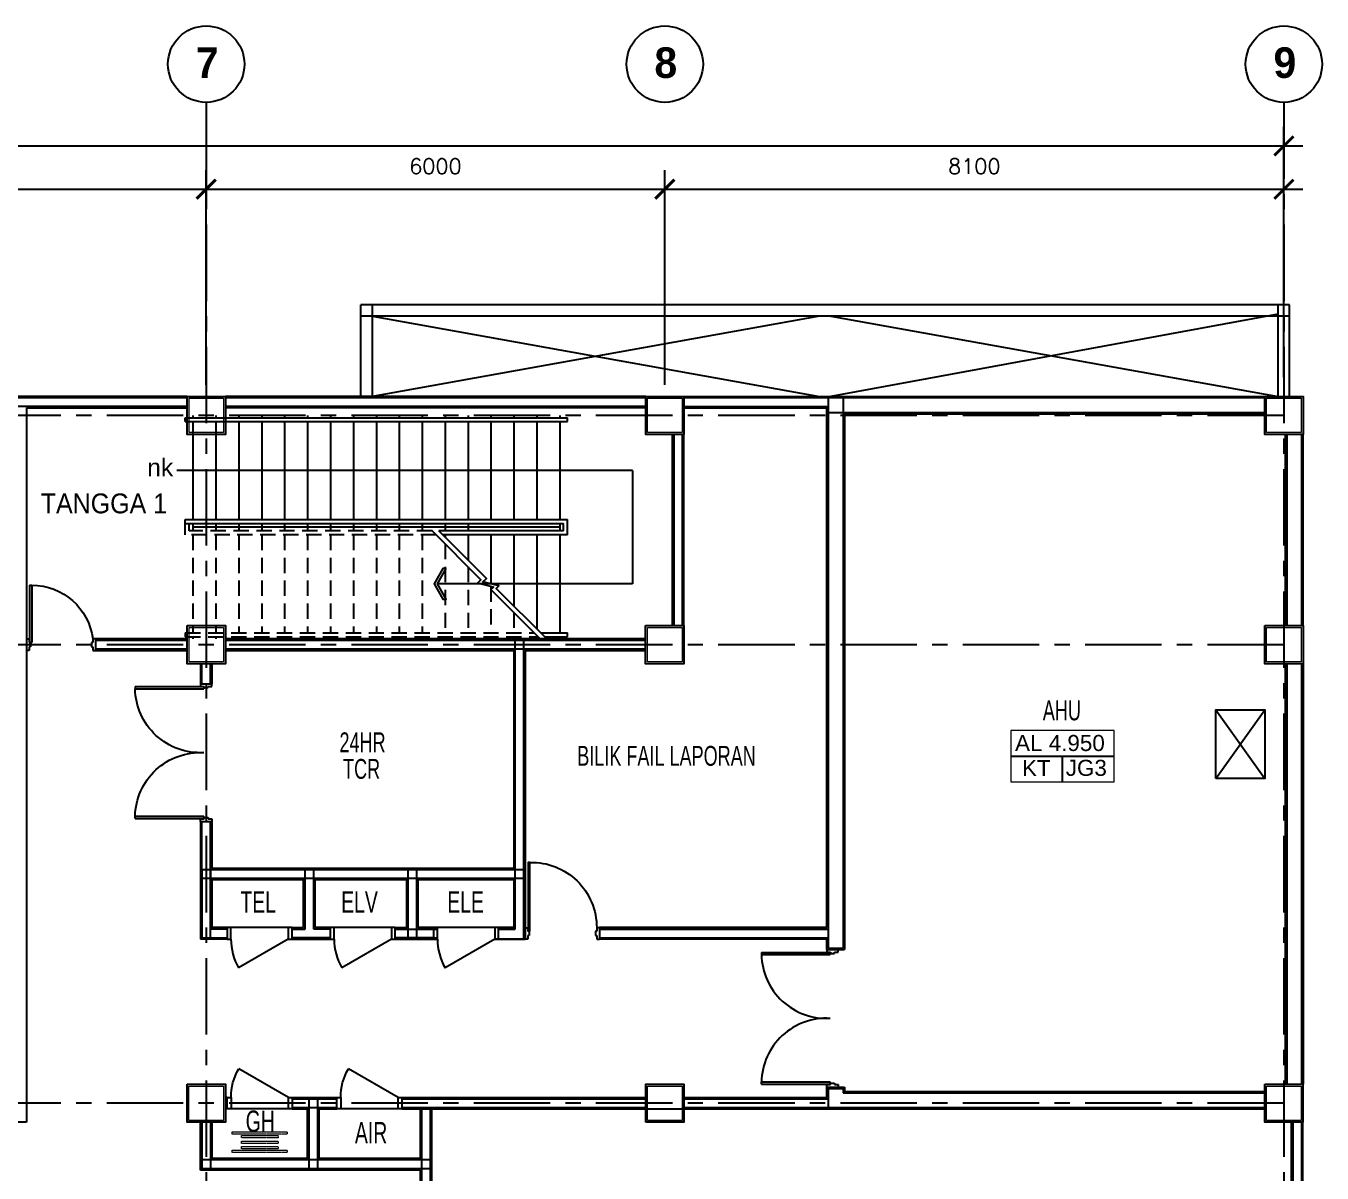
# Model space of a CAD drawing. Header units: millimetres. Extents: x 401562 to 564367, y -269451 to 12039.
# Drawn here: x 504133 to 521092, y -164679 to -149667 of the extents above; entities that cross this region are included whole.
import ezdxf

# ---------------------------------------------------------------- set-up
doc = ezdxf.new("R2010")
doc.units = ezdxf.units.MM
doc.header["$MEASUREMENT"] = 0
doc.linetypes.add('CENTER', pattern=[2, 1.25, -0.25, 0.25, -0.25])
doc.linetypes.add('HIDDEN', pattern=[0.375, 0.25, -0.125])
for name, color, linetype, lineweight in [('A-FLOR-OTLN', 6, 'Continuous', 9), ('FURNITURE', 9, 'Continuous', 9), ('TEXT', 7, 'Continuous', 9)]:
    doc.layers.add(name, color=color, linetype=linetype, lineweight=lineweight)
for name, color, linetype in [('Bomba', 1, 'Continuous'), ('C-door', 1, 'Continuous'), ('D1-winglass', 131, 'Continuous'), ('DIM_150', 254, 'Continuous'), ('G-bubble', 7, 'Continuous'), ('G2-text', 3, 'Continuous'), ('GRID', 9, 'Continuous'), ('Hatch-wall', 240, 'Continuous'), ('KODING', 7, 'Continuous'), ('LINE', 1, 'Continuous'), ('SILING', 8, 'Continuous'), ('STAIR', 7, 'Continuous'), ('TANGGA', 7, 'Continuous'), ('VPORT', 2, 'Continuous'), ('WALL', 3, 'Continuous')]:
    doc.layers.add(name, color=color, linetype=linetype)
doc.layers.get('VPORT').off()
doc.styles.add('ARIAL', font='arial.ttf', dxfattribs={"width": 0.65, "height": 1.6})
doc.styles.add('ROMANS', font='romans.shx', dxfattribs={"height": 200})
doc.styles.add('S100-200H', font='romans.shx', dxfattribs={"width": 0.75, "height": 200})
doc.styles.get("Standard").update_dxf_attribs({"font": 'arial.ttf'})
doc.styles.add('TECHNICBOLD', font='teb_____.pfb', dxfattribs={"height": 300})
doc.dimstyles.new('DIM-100', dxfattribs={"dimtxt": 200, "dimasz": 300, "dimexe": 200, "dimexo": 50, "dimgap": 100, "dimtad": 1, "dimtoh": 1, "dimdec": 0, "dimzin": 0, "dimdsep": 46, "dimtxsty": 'S100-200H', "dimcen": 0.09, "dimclrt": 2, "dimadec": 0, "dimazin": 0, "dimtfac": 1, "dimtdec": 0, "dimtix": 1, "dimtofl": 0, "dimtmove": 0, "dimatfit": 3, "dimfxl": 1, "dimtolj": 1, "dimtzin": 0, "dimarcsym": 0})

# ---------------------------------------------------------------- blocks, each defined once
blk = doc.blocks.new('P9')
at = {"layer": 'C-door', "color": 12}
for p, q in [((532183, 332523), (533083, 332523)), ((532183, 332523), (532183, 332493)), ((532183, 332493), (533083, 332493)), ((533038, 332560), (533038, 332560)), ((533038, 332560), (533188, 332560)), ((533038, 332560), (533038, 332525)), ((533038, 332525), (533085, 332525)), ((533083, 332523), (533083, 332493)), ((533085, 332525), (533085, 332510)), ((533085, 332510), (533141, 332510)), ((533141, 332525), (533188, 332525)), ((533141, 332510), (533141, 332525)), ((533188, 332525), (533188, 332560)), ((532183, 330827), (533083, 330827)), ((532183, 330797), (532183, 330827)), ((532183, 330797), (533083, 330797)), ((533038, 330760), (533038, 330795)), ((533038, 330795), (533085, 330795)), ((533038, 330760), (533038, 330760)), ((533038, 330760), (533188, 330760)), ((533083, 330797), (533083, 330827)), ((533085, 330810), (533141, 330810)), ((533085, 330795), (533085, 330810)), ((533085, 330795), (533085, 330810)), ((533141, 330810), (533141, 330795)), ((533141, 330795), (533188, 330795)), ((533188, 330795), (533188, 330760))]:
    blk.add_line(p, q, dxfattribs=at)
at = {"layer": 'Hatch-wall', "color": 1, "ltscale": 2}
for centre, start, end in [((533034, 332510), 181.13, 273.2981), ((533034, 330810), 86.7019, 178.87)]:
    blk.add_arc(centre, 851, start, end, dxfattribs=at)
blk = doc.blocks.new('_ArchTick')
at = {"color": 0, "linetype": 'ByBlock', "const_width": 0.15}
blk.add_lwpolyline([(-0.5, -0.5), (0.5, 0.5)], dxfattribs=at)
blk = doc.blocks.new('*D519')
at = {"layer": 'Bomba', "color": 1, "lineweight": -2, "ltscale": 75, "transparency": 16777216}
for p, q in [((468393, -154265), (468393, -150988)), ((520592, -154265), (520592, -150988)), ((468143, -151238), (520842, -151238))]:
    blk.add_line(p, q, dxfattribs=at)
at = {"layer": 'Bomba', "color": 1, "lineweight": -2, "ltscale": 75, "transparency": 16777216, "xscale": 250, "yscale": 250, "zscale": 250, "rotation": 180}
blk.add_blockref('_ArchTick', (468393, -151238), dxfattribs=at)
at = {"layer": 'Bomba', "color": 1, "lineweight": -2, "ltscale": 75, "transparency": 16777216, "xscale": 250, "yscale": 250, "zscale": 250}
blk.add_blockref('_ArchTick', (520592, -151238), dxfattribs=at)
at = {"layer": 'Bomba', "color": 3, "ltscale": 75, "transparency": 16777216, "insert": (488416, -150938), "char_height": 200, "width": 885.71, "attachment_point": 5, "style": 'ROMANS'}
blk.add_mtext('\\A1;52200', dxfattribs=at)
blk = doc.blocks.new('*D522')
at = {"layer": 'Bomba', "color": 1, "lineweight": -2, "ltscale": 75, "transparency": 16777216}
for p, q in [((506491, -154365), (506491, -151554)), ((512491, -154365), (512491, -151554)), ((506241, -151804), (512741, -151804))]:
    blk.add_line(p, q, dxfattribs=at)
at = {"layer": 'Bomba', "color": 1, "lineweight": -2, "ltscale": 75, "transparency": 16777216, "xscale": 250, "yscale": 250, "zscale": 250, "rotation": 180}
blk.add_blockref('_ArchTick', (506491, -151804), dxfattribs=at)
at = {"layer": 'Bomba', "color": 1, "lineweight": -2, "ltscale": 75, "transparency": 16777216, "xscale": 250, "yscale": 250, "zscale": 250}
blk.add_blockref('_ArchTick', (512491, -151804), dxfattribs=at)
at = {"layer": 'Bomba', "color": 3, "ltscale": 75, "transparency": 16777216, "insert": (509491, -151504), "char_height": 200, "attachment_point": 5, "style": 'ROMANS'}
blk.add_mtext('\\A1;6000', dxfattribs=at)
blk = doc.blocks.new('*D523')
at = {"layer": 'Bomba', "color": 1, "lineweight": -2, "ltscale": 75, "transparency": 16777216}
for p, q in [((512492, -154265), (512492, -151554)), ((520592, -154265), (520592, -151554)), ((512242, -151804), (520842, -151804))]:
    blk.add_line(p, q, dxfattribs=at)
at = {"layer": 'Bomba', "color": 1, "lineweight": -2, "ltscale": 75, "transparency": 16777216, "xscale": 250, "yscale": 250, "zscale": 250, "rotation": 180}
blk.add_blockref('_ArchTick', (512492, -151804), dxfattribs=at)
at = {"layer": 'Bomba', "color": 1, "lineweight": -2, "ltscale": 75, "transparency": 16777216, "xscale": 250, "yscale": 250, "zscale": 250}
blk.add_blockref('_ArchTick', (520592, -151804), dxfattribs=at)
at = {"layer": 'Bomba', "color": 3, "ltscale": 75, "transparency": 16777216, "insert": (516542, -151504), "char_height": 200, "attachment_point": 5, "style": 'ROMANS'}
blk.add_mtext('\\A1;8100', dxfattribs=at)
blk = doc.blocks.new('*D529')
at = {"layer": 'Bomba', "color": 1, "lineweight": -2, "ltscale": 75, "transparency": 16777216}
for p, q in [((506492, -151297), (506492, -152054)), ((500492, -151576), (500492, -151554)), ((500242, -151804), (506742, -151804))]:
    blk.add_line(p, q, dxfattribs=at)
at = {"layer": 'Bomba', "color": 1, "lineweight": -2, "ltscale": 75, "transparency": 16777216, "xscale": 250, "yscale": 250, "zscale": 250, "rotation": 180}
blk.add_blockref('_ArchTick', (500492, -151804), dxfattribs=at)
at = {"layer": 'Bomba', "color": 1, "lineweight": -2, "ltscale": 75, "transparency": 16777216, "xscale": 250, "yscale": 250, "zscale": 250}
blk.add_blockref('_ArchTick', (506492, -151804), dxfattribs=at)
at = {"layer": 'Bomba', "color": 3, "ltscale": 75, "transparency": 16777216, "insert": (503447, -151504), "char_height": 200, "attachment_point": 5, "style": 'ROMANS'}
blk.add_mtext('\\A1;6000', dxfattribs=at)
blk = doc.blocks.new('HOSREEL')
at = {"layer": 'FURNITURE', "linetype": 'HIDDEN', "ltscale": 5}
for points in [[(360, -30), (-360, -30), (-360, 0), (360, 0)], [(240, -80), (-240, -80), (-240, -50), (240, -50)], [(240, -150), (-240, -150), (-240, -120), (240, -120)], [(360, -270), (-360, -270), (-360, -240), (360, -240)], [(240, -223), (-240, -223), (-240, -193), (240, -193)]]:
    blk.add_lwpolyline(points, close=True, dxfattribs=at)
blk = doc.blocks.new('A$C4CDB5369')
at = {"layer": 'Hatch-wall', "color": 1, "ltscale": 2}
for p, q in [((750, 1550), (750, 1500)), ((900, 1550), (750, 1550)), ((900, 1500), (900, 1550)), ((750, 750), (375, 1399)), ((750, 1500), (900, 1500)), ((900, 750), (750, 750)), ((750, 750), (750, 700)), ((750, 700), (900, 700)), ((900, 700), (900, 750))]:
    blk.add_line(p, q, dxfattribs=at)
blk.add_arc((750, 750), 750, 90, 120.0007, dxfattribs=at)
at = {"layer": 'LINE', "color": 9, "linetype": 'Continuous', "ltscale": 2000}
blk.add_line((900, 750), (900, 1500), dxfattribs=at)
blk = doc.blocks.new('900DOOR')
at = {"layer": 'C-door', "color": 12}
for p, q in [((-67, 855), (-67, 105)), ((-37, 855), (-67, 855)), ((-37, 855), (-37, 150)), ((-900, 150), (-865, 150)), ((-900, 150), (-900, 0)), ((-865, 150), (-865, 103)), ((-865, 103), (-850, 103)), ((-865, 47), (-865, 0)), ((-850, 47), (-865, 47)), ((-850, 103), (-850, 47)), ((-37, 105), (-67, 105)), ((-50, 103), (-50, 47)), ((-35, 103), (-50, 103)), ((-50, 47), (-35, 47)), ((-37, 150), (-37, 105)), ((0, 150), (-35, 150)), ((-35, 150), (-35, 103)), ((-35, 47), (-35, 0)), ((-35, 0), (0, 0)), ((0, 150), (0, 150)), ((0, 150), (0, 0)), ((-865, 0), (-900, 0))]:
    blk.add_line(p, q, dxfattribs=at)
at = {"layer": 'Hatch-wall', "color": 1, "ltscale": 2}
blk.add_arc((-72, 54), 799, 89.6306, 173.0743, dxfattribs=at)
blk = doc.blocks.new('A$C47EF7CED')
at = {"layer": 'GRID', "color": 9, "linetype": 'HIDDEN', "ltscale": 800}
for p, q in [((112, 1363), (112, 1513)), ((3393, 1363), (112, 1363)), ((162, 1413), (162, 1513)), ((3343, 1413), (162, 1413)), ((212, 1363), (212, 80)), ((512, 1363), (512, 80)), ((812, 1363), (812, 80)), ((1112, 1363), (1112, 80)), ((1412, 1363), (1412, 80)), ((1712, 1363), (1712, 80)), ((2012, 1363), (2012, 80)), ((2312, 1363), (2312, 80)), ((2612, 1363), (2612, 80)), ((2912, 1363), (2912, 80)), ((3212, 1363), (3212, 80)), ((3512, 1244), (3512, 80)), ((3812, 944), (3812, 80)), ((4112, 688), (4112, 80)), ((4412, 344), (4412, 80)), ((112, 80), (112, 30)), ((112, 80), (4676, 80)), ((112, 30), (4726, 30))]:
    blk.add_line(p, q, dxfattribs=at)
at = {"layer": 'LINE', "color": 1, "linetype": 'Continuous', "ltscale": 2000}
for p, q in [((112, 2895), (5112, 2895)), ((112, 2845), (112, 2895)), ((5112, 2845), (5112, 2895)), ((112, 2845), (5112, 2845)), ((112, 1513), (112, 1563)), ((112, 1563), (5112, 1563)), ((5112, 1363), (5112, 1563)), ((112, 1513), (5062, 1513)), ((5062, 1413), (3431, 1413)), ((5112, 1363), (3481, 1363)), ((5062, 1413), (5062, 1513)), ((4764, 80), (5112, 80)), ((4814, 30), (5112, 30)), ((5112, 30), (5112, 80))]:
    blk.add_line(p, q, dxfattribs=at)
at = {"layer": 'LINE', "color": 9, "linetype": 'Continuous', "ltscale": 2000}
for p, q in [((212, 2925), (212, 2895)), ((512, 2925), (512, 2895)), ((812, 2925), (812, 2895)), ((1112, 2925), (1112, 2895)), ((1412, 2925), (1412, 2895)), ((1712, 2925), (1712, 2895)), ((2012, 2925), (2012, 2895)), ((2312, 2925), (2312, 2895)), ((2612, 2925), (2612, 2895)), ((2912, 2925), (2912, 2895)), ((3212, 2925), (3212, 2895)), ((3512, 2925), (3512, 2895)), ((3812, 2925), (3812, 2895)), ((4112, 2925), (4112, 2895)), ((4412, 2925), (4412, 2895)), ((4712, 2925), (4712, 2895)), ((5012, 2925), (5012, 2895)), ((212, 2845), (212, 1563)), ((512, 2845), (512, 1563)), ((812, 2845), (812, 1563)), ((1112, 2845), (1112, 1563)), ((1412, 2845), (1412, 1563)), ((1712, 2845), (1712, 1563)), ((2012, 2845), (2012, 1563)), ((2312, 2845), (2312, 1563)), ((2612, 2845), (2612, 1563)), ((2912, 2845), (2912, 1563)), ((3212, 2845), (3212, 1563)), ((3512, 2845), (3512, 1563)), ((3812, 2845), (3812, 1563)), ((4112, 2845), (4112, 1563)), ((4412, 2845), (4412, 1563)), ((4712, 2845), (4712, 1563)), ((5012, 2845), (5012, 1563)), ((212, 1513), (212, 1413)), ((512, 1513), (512, 1413)), ((812, 1513), (812, 1413)), ((1112, 1513), (1112, 1413)), ((1412, 1513), (1412, 1413)), ((1712, 1513), (1712, 1413)), ((2012, 1513), (2012, 1413)), ((2312, 1513), (2312, 1413)), ((2612, 1513), (2612, 1413)), ((2912, 1513), (2912, 1413)), ((3212, 1513), (3212, 1413)), ((3512, 1513), (3512, 1413)), ((3512, 1363), (3512, 1332)), ((3812, 1513), (3812, 1413)), ((3812, 1363), (3812, 1032)), ((4112, 1363), (4112, 721)), ((4412, 1363), (4412, 432)), ((4712, 1363), (4712, 132)), ((5012, 1513), (5012, 1413)), ((5012, 1363), (5012, 80)), ((212, 30), (212, 0)), ((512, 30), (512, 0)), ((812, 30), (812, 0)), ((1112, 30), (1112, 0)), ((1412, 30), (1412, 0)), ((1712, 30), (1712, 0)), ((2012, 30), (2012, 0)), ((2312, 30), (2312, 0)), ((2612, 30), (2612, 0)), ((2912, 30), (2912, 0)), ((3212, 30), (3212, 0)), ((3512, 30), (3512, 0)), ((3812, 30), (3812, 0)), ((4112, 30), (4112, 0))]:
    blk.add_line(p, q, dxfattribs=at)
at = {"layer": 'LINE'}
blk.add_line((5012, 1463), (212, 1463), dxfattribs=at)
at = {"layer": 'STAIR', "color": 1}
for p, q in [((5962, 2204), (0, 2204)), ((5962, 2204), (5962, 721)), ((5962, 721), (3411, 721))]:
    blk.add_line(p, q, dxfattribs=at)
at = {"layer": 'STAIR', "color": 9, "linetype": 'Continuous'}
for points in [[(4756, 0), (4109, 647), (4144, 680), (3935, 731), (3980, 776), (3343, 1413)], [(4844, 0), (4181, 662), (4216, 696), (4007, 747), (4052, 792), (3431, 1413)]]:
    blk.add_lwpolyline(points, dxfattribs=at)
at = {"layer": 'STAIR', "color": 7}
blk.add_lwpolyline([(3526, 922), (3483, 922), (3368, 721), (3483, 521), (3526, 521), (3411, 721)], close=True, dxfattribs=at)
blk = doc.blocks.new('A$C619F5F31')
at = {"layer": 'C-door', "color": 12}
for p, q in [((0, 849, 0), (35, 849, 0)), ((0, 849, 0), (0, 699, 0)), ((35, 849, 0), (35, 802, 0)), ((970, 849), (935, 849)), ((935, 849), (935, 802)), ((970, 849), (970, 849)), ((970, 849), (970, 699)), ((35, 699, 0), (0, 699, 0)), ((35, 802, 0), (50, 802, 0)), ((35, 746, 0), (35, 699, 0)), ((50, 746, 0), (35, 746, 0)), ((50, 802, 0), (50, 746, 0)), ((920, 802), (920, 746)), ((920, 802), (935, 802)), ((920, 746), (935, 746)), ((935, 746), (935, 699)), ((935, 699), (970, 699))]:
    blk.add_line(p, q, dxfattribs=at)
blk.add_lwpolyline([(910, 804), (910, 1704), (933, 1704), (933, 804)], close=True, dxfattribs=at)
at = {"layer": 'Hatch-wall', "color": 1, "ltscale": 2}
blk.add_arc((887, 852, 0), 852, 88.5062, 180.2022, dxfattribs=at)

msp = doc.modelspace()

# ---------------------------------------------------------------- linework, layer by layer
at = {"layer": 'A-FLOR-OTLN', "color": 6, "linetype": 'Continuous', "ltscale": 12}
for points in [[(506267.1, -154539.9), (506718.2, -154539.9), (506718.2, -154989.9), (506267.1, -154989.9)], [(512267.1, -154539.9), (512718.2, -154539.9), (512718.2, -154989.9), (512267.1, -154989.9)], [(520366.4, -154540.1), (520817.4, -154540.1), (520817.4, -154990.1), (520366.4, -154990.1)], [(506267.1, -157539.9), (506718.2, -157539.9), (506718.2, -157989.9), (506267.1, -157989.9)], [(512266.4, -157539.9), (512717.4, -157539.9), (512717.4, -157989.9), (512266.4, -157989.9)], [(520366.4, -157540.1), (520817.4, -157540.1), (520817.4, -157990.1), (520366.4, -157990.1)], [(506266.3, -163539.9), (506717.4, -163539.9), (506717.4, -163989.9), (506266.3, -163989.9)], [(512267.1, -163540.1), (512718.2, -163540.1), (512718.2, -163990.1), (512267.1, -163990.1)], [(520365.8, -163540.1), (520816.8, -163540.1), (520816.8, -163990.1), (520365.8, -163990.1)]]:
    msp.add_lwpolyline(points, close=True, dxfattribs=at)
at = {"layer": 'G-bubble'}
for centre in [(506492, -150167.4), (512492, -150167.4), (520591.9, -150167.4)]:
    msp.add_circle(centre, 500, dxfattribs=at)
at = {"layer": 'GRID', "linetype": 'CENTER', "ltscale": 800}
for p, q in [((506492, -150667.3), (506491.6, -186939.9)), ((520591.9, -150667.4), (520591.6, -186864.9)), ((520591.9, -154764.9), (451392.6, -154764.9)), ((520591.9, -157764.9), (451392.6, -157764.9)), ((520591.9, -163764.9), (451392.6, -163764.9))]:
    msp.add_line(p, q, dxfattribs=at)
at = {"layer": 'GRID'}
for p, q in [((514516.5, -153466.6), (508666.4, -154515.7)), ((508666.5, -153466.1), (514516.4, -154515.7)), ((520516.5, -153438.1), (514666.4, -154515.7)), ((514666.5, -153466.6), (520516.4, -154515.7)), ((519701.4, -159515.1), (520341.4, -158615.1)), ((519701.4, -158615.1), (520341.4, -159515.1))]:
    msp.add_line(p, q, dxfattribs=at)
msp.add_lwpolyline([(519701.4, -159515.1), (519701.4, -158615.1), (520341.4, -158615.1), (520341.4, -159515.1)], close=True, dxfattribs=at)
at = {"layer": 'Hatch-wall', "color": 1, "ltscale": 2}
for p, q in [((506765.4, -161467.8), (506765.4, -161617.8)), ((506815.4, -161467.8), (506765.4, -161467.8)), ((506815.4, -161617.8), (506815.4, -161467.8)), ((507615.4, -161467.8), (507565.4, -161467.8)), ((507565.4, -161467.8), (507565.4, -161617.8)), ((507615.4, -161617.8), (507615.4, -161467.8)), ((508115.4, -161467.8), (508115.4, -161617.8)), ((508165.4, -161467.8), (508115.4, -161467.8)), ((508165.4, -161617.8), (508165.4, -161467.8)), ((508965.4, -161467.8), (508915.4, -161467.8)), ((508915.4, -161467.8), (508915.4, -161617.8)), ((508965.4, -161617.8), (508965.4, -161467.8)), ((506765.4, -161617.8), (506815.4, -161617.8)), ((507565.4, -161617.8), (506915.9, -161992.8)), ((507565.4, -161617.8), (507615.4, -161617.8)), ((508115.4, -161617.8), (508165.4, -161617.8)), ((508915.4, -161617.8), (508265.9, -161992.8)), ((508915.4, -161617.8), (508965.4, -161617.8))]:
    msp.add_line(p, q, dxfattribs=at)
for centre in [(507565.4, -161617.8), (508915.4, -161617.8)]:
    msp.add_arc(centre, 750, 180, 210.00073, dxfattribs=at)
at = {"layer": 'KODING', "color": 1, "linetype": 'Continuous'}
for p, q in [((517021.4, -159222.1), (518371.9, -159222.1)), ((517696.7, -159557.4), (517696.7, -159222.1))]:
    msp.add_line(p, q, dxfattribs=at)
at = {"layer": 'KODING', "color": 7, "linetype": 'Continuous', "lineweight": 20}
msp.add_lwpolyline([(518371.9, -159557.4), (518371.9, -158886.8), (517021.4, -158886.8), (517021.4, -159557.4)], close=True, dxfattribs=at)
at = {"layer": 'LINE', "color": 9, "linetype": 'Continuous', "ltscale": 2000}
for p, q in [((512242.1, -154514.9), (506743.2, -154514.9)), ((512743.2, -154514.9), (520341.4, -154515.1)), ((504142.2, -154664.9), (504142.2, -164014.9)), ((512242.1, -154665), (506743.2, -154665)), ((512743.2, -154665), (514611.3, -154665.1)), ((514611.7, -161467.8), (514611.3, -154665.1)), ((514841.8, -154744.8), (520341.4, -154745.1)), ((512593.3, -157515), (512593.2, -155015)), ((512743.3, -157515), (512743.2, -155014.9)), ((520611.5, -157515.1), (520611.3, -155015.1)), ((520842.6, -157515.1), (520842.4, -155015.1)), ((505042.2, -157839.8), (506242.1, -157839.9)), ((506743.2, -157839.9), (510516.7, -157839.9)), ((510515.9, -157839.9), (510515.9, -160689.7)), ((510665.8, -157839.9), (510665.8, -161617.8)), ((510666.5, -157839.9), (512241.4, -157839.9)), ((506416.9, -158014.9), (506416.9, -158277.2)), ((506566.9, -158014.9), (506566.9, -158277.2)), ((520611.8, -163515.1), (520611.5, -158015.1)), ((506416.8, -160077.2), (506416.8, -161617.8)), ((506566.9, -160077.2), (506566.9, -160689.7)), ((506416.8, -160689.7), (506416.8, -161617.8)), ((506566.8, -160689.7), (510516.7, -160689.7)), ((506566.8, -160839.7), (507766.8, -160839.7)), ((506566.9, -160839.7), (506566.9, -161467.8)), ((507766.8, -161467.8), (507766.8, -160839.7)), ((507916.8, -160839.7), (509116.8, -160839.7)), ((507916.8, -161467.8), (507916.8, -160839.7)), ((509116.8, -161467.8), (509116.8, -160839.7)), ((509266.8, -161467.8), (509266.8, -160839.7)), ((509266.8, -160839.7), (510516.7, -160839.7)), ((510516.7, -160839.7), (510516.7, -161467.8)), ((506765.4, -161467.8), (506566.8, -161467.8)), ((507565.4, -161467.8), (506815.4, -161467.8)), ((507615.4, -161467.8), (507766.8, -161467.8)), ((508115.4, -161467.8), (507916.8, -161467.8)), ((508915.4, -161467.8), (508165.4, -161467.8)), ((508965.4, -161467.8), (509116.8, -161467.8)), ((509466.8, -161467.8), (509266.8, -161467.8)), ((509516.8, -161467.8), (509355.8, -161467.8)), ((510516.7, -161467.8), (510266.8, -161467.8)), ((514611, -161467.8), (511635.8, -161467.8)), ((506766.8, -161617.8), (506416.8, -161617.8)), ((507615.4, -161617.8), (508115.4, -161617.8)), ((508965.4, -161617.8), (509466.8, -161617.8)), ((509516.8, -161617.8), (509355.8, -161617.8)), ((510666.5, -161617.8), (510266.8, -161617.8)), ((510316.8, -161617.8), (510666.9, -161617.8)), ((514611, -161617.8), (511635.8, -161617.8)), ((514611.7, -161753.7), (514611.7, -161617.8)), ((514611.8, -163689.7), (514611.8, -163553.7)), ((514841.8, -163609.8), (520340.8, -163609.8)), ((507616.8, -163689.8), (508201.8, -163689.7)), ((509051.8, -163689.7), (512242.1, -163689.7)), ((512743.2, -163689.7), (514611.8, -163689.7)), ((506766.8, -163839.8), (506742.4, -163839.8)), ((507616.8, -163839.8), (507816.7, -163839.8)), ((507816.7, -164489.8), (507816.7, -163839.8)), ((507966.7, -163821.8), (507966.7, -164489.8)), ((507966.7, -163839.8), (508201.8, -163839.8)), ((509051.8, -163839.8), (520340.8, -163839.8)), ((509291.8, -163821.8), (509291.8, -164489.8)), ((509441.9, -170464.9), (509441.9, -163821.8)), ((520841.8, -163865.2), (520842.4, -163865.2)), ((506416.9, -164639.7), (506416.9, -164014.9)), ((506566.9, -164014.9), (506566.9, -164489.8)), ((509291.8, -164639.7), (506416.9, -164639.7)), ((509291.8, -164639.7), (509291.9, -172514.9))]:
    msp.add_line(p, q, dxfattribs=at)
for points in [[(506242.1, -154514.9), (506743.2, -154514.9), (506743.2, -155014.9), (506242.1, -155014.9)], [(512242.1, -154514.9), (512743.2, -154514.9), (512743.2, -155014.9), (512242.1, -155014.9)], [(520341.4, -154515.1), (520842.4, -154515.1), (520842.4, -155015.1), (520341.4, -155015.1)], [(506242.1, -157514.9), (506743.2, -157514.9), (506743.2, -158014.9), (506242.1, -158014.9)], [(512241.4, -157514.9), (512742.4, -157514.9), (512742.4, -158014.9), (512241.4, -158014.9)], [(520341.4, -157515.1), (520842.4, -157515.1), (520842.4, -158015.1), (520341.4, -158015.1)], [(506241.3, -163514.9), (506742.4, -163514.9), (506742.4, -164014.9), (506241.3, -164014.9)], [(520340.8, -163515.1), (520841.8, -163515.1), (520841.8, -164015.1), (520340.8, -164015.1)]]:
    msp.add_lwpolyline(points, close=True, dxfattribs=at)
msp.add_lwpolyline([(512242.1, -164015.1), (512242.1, -163515.1), (512743.2, -163515.1), (512743.2, -164015.1), (512242.1, -164015.1)], dxfattribs=at)
at = {"layer": 'SILING', "color": 9}
for p, q in [((506242.1, -154514.9), (500743.1, -154514.9)), ((504142.2, -154664.9), (506242.1, -154664.9)), ((514841.8, -154745.1), (514841.8, -161753.7)), ((506242.1, -157689.9), (505042.2, -157689.9)), ((512241.4, -157689.9), (506743.2, -157689.9)), ((520842.4, -158015.1), (520842.4, -163515.1)), ((514611.7, -161753.7), (514841.8, -161753.7)), ((514611.8, -163553.7), (514841.8, -163553.7)), ((514841.8, -163553.7), (514841.8, -163609.8)), ((506766.8, -163689.8), (506742.4, -163689.8)), ((506766.8, -163689.8), (506742.4, -163689.8)), ((504142.2, -164014.9), (500742.4, -164015)), ((520692, -169514.9), (520691.6, -164015.1)), ((520842.4, -169514.9), (520841.8, -164015.1)), ((507816.7, -164489.8), (506566.9, -164489.8)), ((507816.7, -164489.8), (506566.9, -164489.8)), ((509291.8, -164489.8), (507966.7, -164489.8)), ((509291.8, -164489.8), (507966.7, -164489.8))]:
    msp.add_line(p, q, dxfattribs=at)
at = {"layer": 'TANGGA'}
for p, q in [((508516.4, -154514.7), (508516.5, -153316.1)), ((520666.5, -153317.1), (508516.5, -153316.1)), ((520666.5, -153467.1), (508516.5, -153466.1)), ((508666.4, -154514.7), (508666.5, -153316.1)), ((520516.4, -154515.7), (520516.5, -153317)), ((520666.4, -154515.7), (520666.5, -153317))]:
    msp.add_line(p, q, dxfattribs=at)
at = {"layer": 'WALL'}
for p, q in [((506242.1, -154532.9), (500743.1, -154532.9)), ((506242.1, -154646.3), (500743.1, -154646.3)), ((512242.1, -154532.9), (506743.2, -154532.9)), ((512242.1, -154646.2), (506743.2, -154646.3)), ((520341.4, -154532.7), (512743.2, -154532.7)), ((512743.2, -154647.2), (514629.3, -154647.2)), ((514629.3, -154533.1), (514629.3, -161735.7)), ((514823.8, -154533.1), (514823.8, -161735.7)), ((514629.3, -154726.8), (520341.4, -154727.1)), ((512611.1, -155015), (512611.1, -157515)), ((512725.3, -157515), (512725.2, -155014.9)), ((520629.3, -155015.1), (520629.3, -157515.1)), ((520823.8, -155015.1), (520823.8, -157515.1)), ((506242.1, -157707.9), (505042.2, -157707.9)), ((512241.4, -157707.9), (506743.2, -157707.9)), ((510534.1, -161485.8), (510534.1, -157707.9)), ((510648.1, -161599.8), (510648.1, -157707.9)), ((506242.1, -157821.8), (505042.2, -157821.8)), ((512241.4, -157821.9), (506743.2, -157821.8)), ((507485.2, -157821.9), (508917.4, -157821.9)), ((506434.9, -158277.2), (506434.9, -158014.9)), ((506548.8, -158277.2), (506548.8, -158014.9)), ((520629.3, -158015.1), (520629.3, -163515.1)), ((520823.8, -158015.1), (520823.8, -163515.1)), ((506434.8, -161599.8), (506434.8, -160077.2)), ((506548.8, -161599.8), (506548.8, -160077.2)), ((506434.8, -160707.7), (510648.9, -160707.7)), ((506434.8, -160707.7), (506434.8, -161599.8)), ((506548.8, -160707.7), (506548.8, -161485.8)), ((507784.8, -161485.8), (507784.8, -160707.7)), ((507898.8, -161485.8), (507898.8, -160707.7)), ((509134.8, -161485.8), (509134.8, -160707.7)), ((509248.8, -161599.8), (509248.8, -160707.7)), ((506434.8, -160821.7), (510648.9, -160821.7)), ((509134.8, -161599.8), (509134.8, -160821.7)), ((506434.8, -161599.8), (506765.4, -161599.8)), ((506765.4, -161485.8), (506548.8, -161485.8)), ((507615.4, -161485.8), (507784.8, -161485.8)), ((508115.4, -161599.8), (507615.4, -161599.8)), ((508115.4, -161485.8), (507898.8, -161485.8)), ((508965.4, -161485.8), (509466.8, -161485.8)), ((509466.8, -161599.8), (508965.4, -161599.8)), ((509355.8, -161485.8), (509516.8, -161485.8)), ((509355.8, -161599.8), (509516.8, -161599.8)), ((510316.8, -161485.8), (510534.9, -161485.8)), ((510648.9, -161485.8), (510666.5, -161485.8)), ((511635.8, -161485.8), (514628.5, -161485.8)), ((511635.8, -161599.8), (514628.5, -161599.8)), ((514629.3, -161735.7), (514823.8, -161735.7)), ((514629.3, -163571.7), (514629.3, -163821.8)), ((514629.3, -163571.7), (514823.8, -163571.7)), ((514823.8, -163571.7), (514823.8, -163627.8)), ((514823.8, -163627.8), (520340.8, -163627.8)), ((506766.8, -163707.8), (506742.4, -163707.8)), ((506766.8, -163707.8), (506742.4, -163707.8)), ((506766.8, -163821.7), (506742.4, -163821.7)), ((507616.8, -163707.8), (508201.8, -163707.8)), ((507834.7, -163707.8), (507834.7, -164621.7)), ((507948.7, -163707.8), (507948.7, -164621.7)), ((509051.8, -163707.8), (512242.1, -163707.8)), ((512743.2, -163707.8), (514629.3, -163707.7)), ((507616.8, -163821.8), (508201.8, -163821.8)), ((509051.8, -163821.8), (512242.1, -163821.8)), ((509309.8, -163821.8), (509309.9, -172651.5)), ((509423.8, -163821.8), (509423.9, -172651.5)), ((512743.2, -163821.8), (520340.8, -163821.8)), ((520841.8, -163883.1), (520842.4, -163883.1)), ((506434.9, -164014.9), (506434.9, -164621.7)), ((506548.9, -164014.9), (506548.9, -164621.7)), ((520709.8, -164015.1), (520709.8, -169514.9)), ((520823.8, -164015.1), (520823.9, -169514.9)), ((509423.8, -164507.8), (506434.9, -164507.7)), ((509423.8, -164621.7), (506434.9, -164621.7))]:
    msp.add_line(p, q, dxfattribs=at)

# ---------------------------------------------------------------- block references
at = {"layer": 'A-FLOR-OTLN', "color": 6, "linetype": 'Continuous', "ltscale": 12, "xscale": -1}
msp.add_blockref('A$C619F5F31', (511635.8, -162317.1), dxfattribs=at)
at = {"layer": 'D1-winglass', "xscale": -1}
msp.add_blockref('900DOOR', (504142.2, -157839.8), dxfattribs=at)
at = {"layer": 'DIM_150', "linetype": 'Continuous', "rotation": 180}
msp.add_blockref('HOSREEL', (507191.8, -164410.3), dxfattribs=at)
at = {"layer": 'LINE'}
msp.add_blockref('A$C47EF7CED', (506106, -157689.9), dxfattribs=at)
at = {"layer": 'LINE', "rotation": 90}
msp.add_blockref('A$C4CDB5369', (511016.7, -162367.8), dxfattribs=at)
at = {"layer": 'LINE', "xscale": -1, "rotation": 90}
for p in [(508316.8, -162939.8), (509751.8, -162939.8)]:
    msp.add_blockref('A$C4CDB5369', p, dxfattribs=at)
at = {"layer": 'VPORT', "color": 3, "xscale": -1, "rotation": 180.0008576145374}
msp.add_blockref('P9', (-26626.4, 172475), dxfattribs=at)
at = {"layer": 'VPORT', "color": 3, "rotation": 359.9991423854626}
msp.add_blockref('P9', (-18431.5, -494306), dxfattribs=at)

# ---------------------------------------------------------------- texts
at = {"layer": 'G2-text', "linetype": 'Continuous', "style": 'ARIAL', "width": 0.9}
msp.add_text('TANGGA 1', height=260, dxfattribs=at).set_placement((504327.4, -156046, 224241.8))
at = {"layer": 'G2-text', "linetype": 'Continuous', "insert": (517687.3, -158626.7, 387324.2), "char_height": 260, "attachment_point": 5, "style": 'ARIAL'}
msp.add_mtext_dynamic_manual_height_columns('AHU', width=2912.799, gutter_width=1, heights=[0], dxfattribs=at)
at = {"layer": 'G2-text', "linetype": 'Continuous', "style": 'ARIAL'}
for s, insert, char_height, width, attachment_point in [('24HR', (508537.5, -159042.7, -91517.6), 260, 2912.799, 5), ('BILIK FAIL LAPORAN', (512514.6, -159221.2), 260, 2912.799, 5), ('TCR', (508525.4, -159391.9, -91517.6), 260, 2912.799, 5), ('TEL', (506939.4, -160992.5), 280, 3532.613, 1), ('ELV', (508257.2, -160991), 280, 3532.613, 1), ('ELE', (509646, -160991), 280, 3532.613, 1), ('GH', (507008.7, -164144.5, 159041.8), 280, 3532.613, 7), ('AIR', (508437.5, -164291.6, 159041.8), 280, 3532.613, 7)]:
    msp.add_mtext(s, dxfattribs=dict(at, insert=insert, char_height=char_height, width=width, attachment_point=attachment_point))
at = {"layer": 'KODING', "color": 0, "linetype": 'Continuous', "char_height": 210, "width": 1404.659, "attachment_point": 8, "line_spacing_factor": 0.798462}
for s, insert in [('AL 4.950', (517661.9, -159159.2, -266271.4)), ('{\\fArial|b0|i0|c0|p34;KT}', (517353.4, -159484.5, -266271.4)), ('{\\fArial|b0|i0|c0|p34;JG3}', (518007.4, -159484.5, -266271.4))]:
    msp.add_mtext(s, dxfattribs=dict(at, insert=insert))
at = {"layer": 'STAIR', "color": 0, "linetype": 'Continuous', "style": 'ARIAL'}
msp.add_text('nk', height=230, dxfattribs=at).set_placement((505720.6, -155560.2, 326164.7))
at = {"layer": 'TEXT', "color": 4, "char_height": 400, "width": 889, "attachment_point": 2, "line_spacing_factor": 0.7995, "style": 'TECHNICBOLD'}
for s, insert in [('7', (506505.3, -149947.7, 285391.7)), ('8', (512505.3, -149947.7, 285391.7)), ('9', (520605.3, -149947.7, 61149.8))]:
    msp.add_mtext(s, dxfattribs=dict(at, insert=insert))

# ---------------------------------------------------------------- dimensions: what is measured, and where the dimension line sits
at = {"layer": 'Bomba', "color": 1, "ltscale": 75}
dim = msp.add_linear_dim(base=(520591.9, -151237.6, 40763.3), p1=(468392.6, -154514.9), p2=(520591.9, -154515.1), text='52200', dimstyle='DIM-100', override={"dimtxt": 50, "dimasz": 250, "dimexe": 250, "dimexo": 250, "dimgap": 200, "dimtoh": 0, "dimtxsty": 'ROMANS', "dimblk": 'ArchTick', "dimdle": 250, "dimclrd": 1, "dimclre": 1, "dimclrt": 3, "dimfxl": 150}, dxfattribs=at)
dim.commit()
dim.dimension.update_dxf_attribs({"geometry": '*D519', "text_midpoint": (488416, -151237.6, 40763.3), "dimtype": 160})
for base, p1, p2, picture, middle in [((506491.9, -151804), (500491.9, -151826.3), (506491.9, -151047.2, 326164.7), '*D529', (503447.2, -151804)), ((512491.2, -151803.6, 265005.2), (506491.2, -154614.9, 163082.3), (512491.2, -154614.9, 163082.3), '*D522', (509491.2, -151803.6, 265005.2)), ((520591.9, -151804, 101922.8), (512491.9, -154514.9, 163082.3), (520591.9, -154515.1), '*D523', (516541.9, -151804, 101922.8))]:
    dim = msp.add_linear_dim(base=base, p1=p1, p2=p2, dimstyle='DIM-100', override={"dimtxt": 50, "dimasz": 250, "dimexe": 250, "dimexo": 250, "dimgap": 200, "dimtoh": 0, "dimtxsty": 'ROMANS', "dimblk": 'ArchTick', "dimdle": 250, "dimclrd": 1, "dimclre": 1, "dimclrt": 3, "dimfxl": 150}, dxfattribs=at)
    dim.commit()
    dim.dimension.update_dxf_attribs({"geometry": picture, "text_midpoint": middle, "dimtype": 160})

doc.saveas('drawing.dxf')
